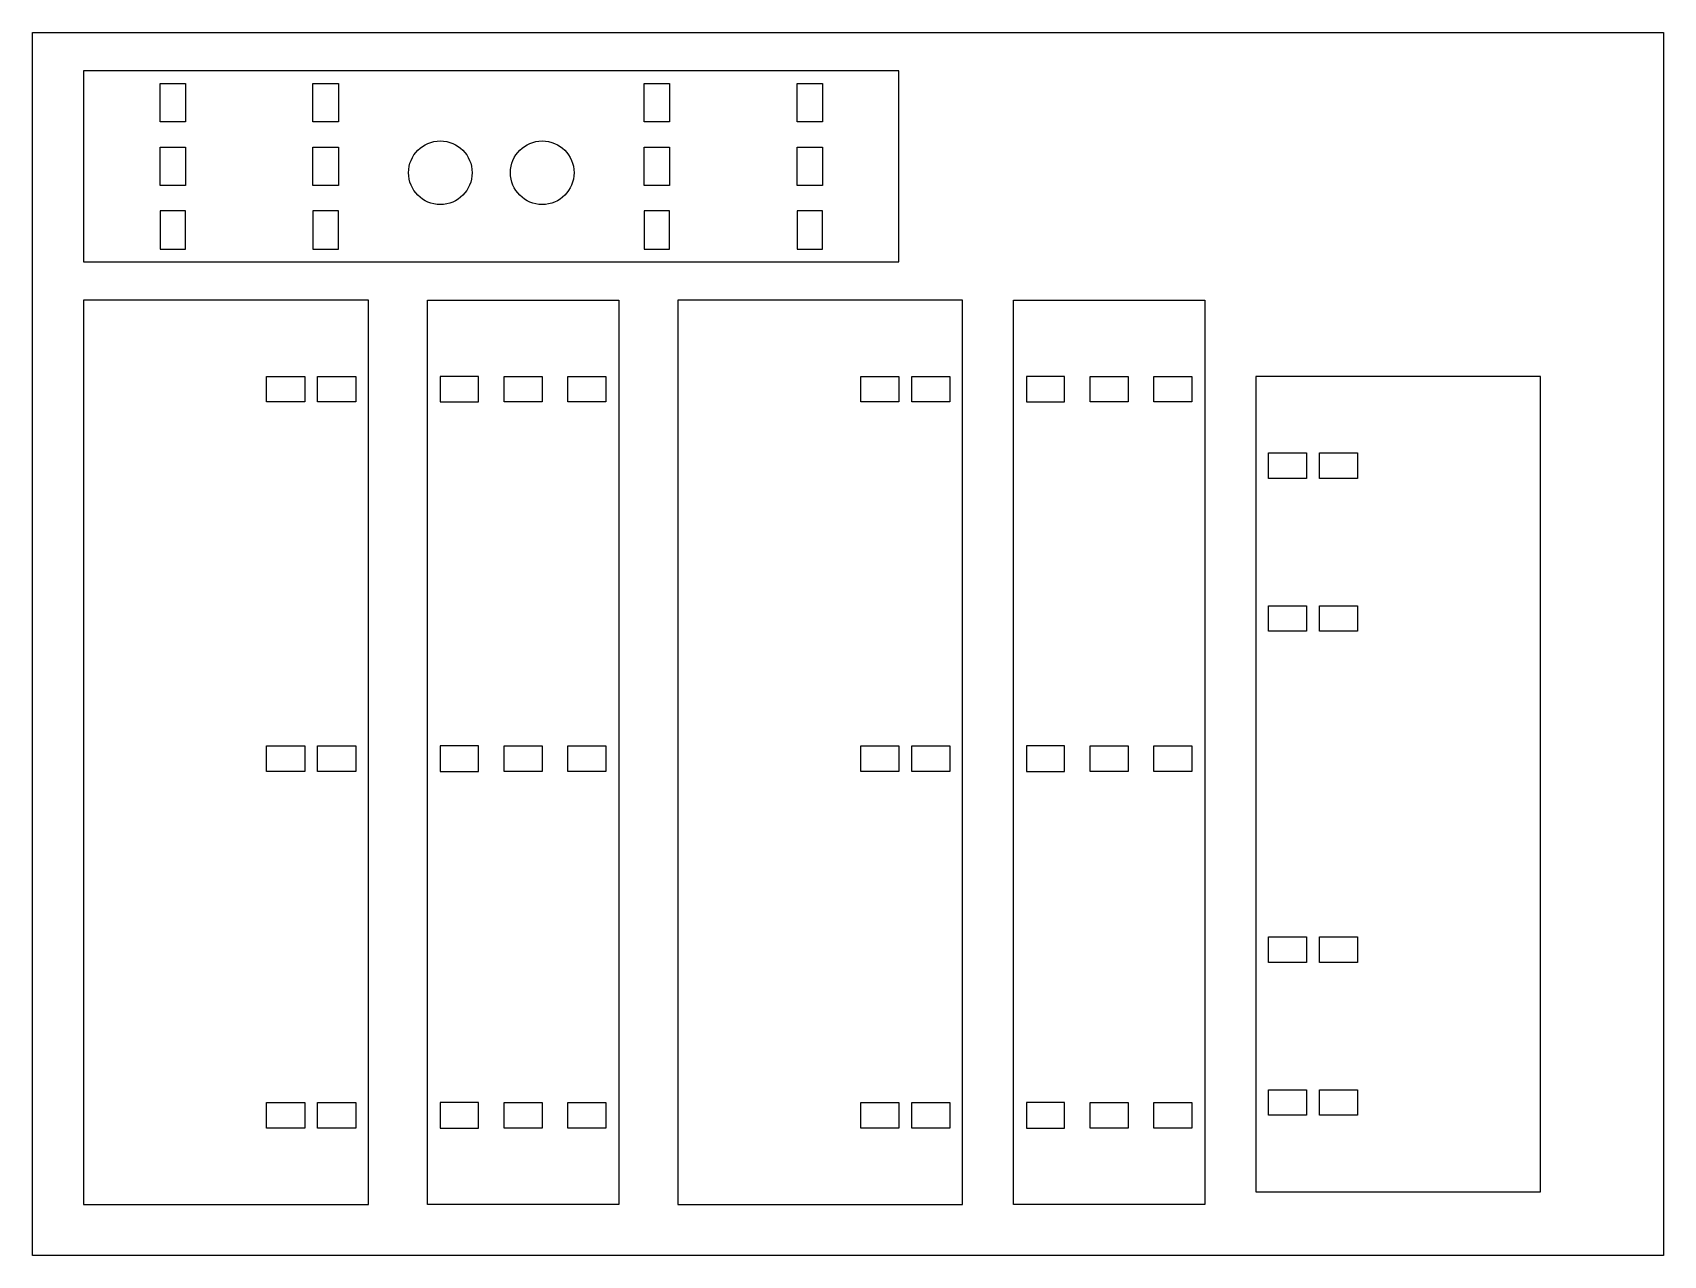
# Model space of a CAD drawing. Header units: inches. Extents: x 0 to 16, y 0 to 12.
import ezdxf

# ---------------------------------------------------------------- set-up
doc = ezdxf.new("R2010")
doc.units = ezdxf.units.IN
doc.header["$MEASUREMENT"] = 0
doc.layers.add('Construction line', color=3, linetype='Continuous')
doc.layers.add('Cut', color=1, linetype='Continuous')

msp = doc.modelspace()

# ---------------------------------------------------------------- linework, layer by layer
at = {"layer": 'Construction line'}
for p, q in [((0, 0), (0, 12)), ((0, 12), (16, 12)), ((16, 12), (16, 0)), ((16, 0), (0, 0)), ((0, 0), (0, 0))]:
    msp.add_line(p, q, dxfattribs=at)
at = {"layer": 'Cut'}
for p, q in [((0.5, 11.625), (0.5, 9.75)), ((8.5, 11.625), (0.5, 11.625)), ((8.5, 9.75), (8.5, 11.625)), ((1.25, 11.5), (1.5, 11.5)), ((1.25, 11.125), (1.25, 11.5)), ((1.5, 11.5), (1.5, 11.125)), ((2.75, 11.5), (3, 11.5)), ((2.75, 11.125), (2.75, 11.5)), ((3, 11.5), (3, 11.125)), ((6, 11.5), (6.25, 11.5)), ((6, 11.125), (6, 11.5)), ((6.25, 11.5), (6.25, 11.125)), ((7.5, 11.5), (7.75, 11.5)), ((7.5, 11.125), (7.5, 11.5)), ((7.75, 11.5), (7.75, 11.125)), ((1.5, 11.125), (1.25, 11.125)), ((3, 11.125), (2.75, 11.125)), ((6.25, 11.125), (6, 11.125)), ((7.75, 11.125), (7.5, 11.125)), ((1.25, 10.875), (1.5, 10.875)), ((1.25, 10.5), (1.25, 10.875)), ((1.5, 10.875), (1.5, 10.5)), ((2.75, 10.875), (3, 10.875)), ((2.75, 10.5), (2.75, 10.875)), ((3, 10.875), (3, 10.5)), ((6, 10.875), (6.25, 10.875)), ((6, 10.5), (6, 10.875)), ((6.25, 10.875), (6.25, 10.5)), ((7.5, 10.875), (7.75, 10.875)), ((7.5, 10.5), (7.5, 10.875)), ((7.75, 10.875), (7.75, 10.5)), ((1.5, 10.5), (1.25, 10.5)), ((3, 10.5), (2.75, 10.5)), ((6.25, 10.5), (6, 10.5)), ((7.75, 10.5), (7.5, 10.5)), ((1.25, 10.25), (1.25, 9.875)), ((1.5, 10.25), (1.25, 10.25)), ((1.5, 9.875), (1.5, 10.25)), ((2.75, 10.25), (2.75, 9.875)), ((3, 10.25), (2.75, 10.25)), ((3, 9.875), (3, 10.25)), ((6, 10.25), (6, 9.875)), ((6.25, 10.25), (6, 10.25)), ((6.25, 9.875), (6.25, 10.25)), ((7.5, 10.25), (7.5, 9.875)), ((7.75, 10.25), (7.5, 10.25)), ((7.75, 9.875), (7.75, 10.25)), ((1.25, 9.875), (1.5, 9.875)), ((2.75, 9.875), (3, 9.875)), ((6, 9.875), (6.25, 9.875)), ((7.5, 9.875), (7.75, 9.875)), ((0.5, 9.75), (8.5, 9.75)), ((0.5, 9.375), (0.5, 0.5)), ((3.295, 9.375), (0.5, 9.375)), ((3.295, 0.5), (3.295, 9.375)), ((3.875, 9.375), (5.75, 9.375)), ((3.875, 0.5), (3.875, 9.375)), ((5.75, 9.375), (5.75, 0.5)), ((6.33, 9.375), (6.33, 0.5)), ((9.125, 9.375), (6.33, 9.375)), ((9.125, 0.5), (9.125, 9.375)), ((9.625, 9.375), (11.5, 9.375)), ((9.625, 0.5), (9.625, 9.375)), ((11.5, 9.375), (11.5, 0.5)), ((2.295, 8.375), (2.295, 8.625)), ((2.295, 8.625), (2.67, 8.625)), ((2.67, 8.625), (2.67, 8.375)), ((2.795, 8.375), (2.795, 8.625)), ((2.795, 8.625), (3.17, 8.625)), ((3.17, 8.625), (3.17, 8.375)), ((4, 8.625), (4, 8.375)), ((4.375, 8.625), (4, 8.625)), ((4.375, 8.375), (4.375, 8.625)), ((4.625, 8.625), (5, 8.625)), ((4.625, 8.375), (4.625, 8.625)), ((5, 8.625), (5, 8.375)), ((5.25, 8.625), (5.625, 8.625)), ((5.25, 8.375), (5.25, 8.625)), ((5.625, 8.625), (5.625, 8.375)), ((8.125, 8.375), (8.125, 8.625)), ((8.125, 8.625), (8.5, 8.625)), ((8.5, 8.625), (8.5, 8.375)), ((8.625, 8.375), (8.625, 8.625)), ((8.625, 8.625), (9, 8.625)), ((9, 8.625), (9, 8.375)), ((9.75, 8.625), (9.75, 8.375)), ((10.125, 8.625), (9.75, 8.625)), ((10.125, 8.375), (10.125, 8.625)), ((10.375, 8.625), (10.75, 8.625)), ((10.375, 8.375), (10.375, 8.625)), ((10.75, 8.625), (10.75, 8.375)), ((11, 8.625), (11.375, 8.625)), ((11, 8.375), (11, 8.625)), ((11.375, 8.625), (11.375, 8.375)), ((12, 8.625), (12, 0.625)), ((14.795, 8.625), (12, 8.625)), ((14.795, 0.625), (14.795, 8.625)), ((2.67, 8.375), (2.295, 8.375)), ((3.17, 8.375), (2.795, 8.375)), ((4, 8.375), (4.375, 8.375)), ((5, 8.375), (4.625, 8.375)), ((5.625, 8.375), (5.25, 8.375)), ((8.5, 8.375), (8.125, 8.375)), ((9, 8.375), (8.625, 8.375)), ((9.75, 8.375), (10.125, 8.375)), ((10.75, 8.375), (10.375, 8.375)), ((11.375, 8.375), (11, 8.375)), ((12.125, 7.625), (12.125, 7.875)), ((12.125, 7.875), (12.5, 7.875)), ((12.5, 7.875), (12.5, 7.625)), ((12.625, 7.625), (12.625, 7.875)), ((12.625, 7.875), (13, 7.875)), ((13, 7.875), (13, 7.625)), ((12.5, 7.625), (12.125, 7.625)), ((13, 7.625), (12.625, 7.625)), ((12.125, 6.125), (12.125, 6.375)), ((12.125, 6.375), (12.5, 6.375)), ((12.5, 6.375), (12.5, 6.125)), ((12.625, 6.125), (12.625, 6.375)), ((12.625, 6.375), (13, 6.375)), ((13, 6.375), (13, 6.125)), ((12.5, 6.125), (12.125, 6.125)), ((13, 6.125), (12.625, 6.125)), ((2.295, 4.75), (2.295, 5)), ((2.295, 5), (2.67, 5)), ((2.67, 5), (2.67, 4.75)), ((2.795, 4.75), (2.795, 5)), ((2.795, 5), (3.17, 5)), ((3.17, 5), (3.17, 4.75)), ((4, 5), (4, 4.75)), ((4.375, 5), (4, 5)), ((4.375, 4.75), (4.375, 5)), ((4.625, 5), (5, 5)), ((4.625, 4.75), (4.625, 5)), ((5, 5), (5, 4.75)), ((5.25, 5), (5.625, 5)), ((5.25, 4.75), (5.25, 5)), ((5.625, 5), (5.625, 4.75)), ((8.125, 4.75), (8.125, 5)), ((8.125, 5), (8.5, 5)), ((8.5, 5), (8.5, 4.75)), ((8.625, 4.75), (8.625, 5)), ((8.625, 5), (9, 5)), ((9, 5), (9, 4.75)), ((9.75, 5), (9.75, 4.75)), ((10.125, 5), (9.75, 5)), ((10.125, 4.75), (10.125, 5)), ((10.375, 5), (10.75, 5)), ((10.375, 4.75), (10.375, 5)), ((10.75, 5), (10.75, 4.75)), ((11, 5), (11.375, 5)), ((11, 4.75), (11, 5)), ((11.375, 5), (11.375, 4.75)), ((2.67, 4.75), (2.295, 4.75)), ((3.17, 4.75), (2.795, 4.75)), ((4, 4.75), (4.375, 4.75)), ((5, 4.75), (4.625, 4.75)), ((5.625, 4.75), (5.25, 4.75)), ((8.5, 4.75), (8.125, 4.75)), ((9, 4.75), (8.625, 4.75)), ((9.75, 4.75), (10.125, 4.75)), ((10.75, 4.75), (10.375, 4.75)), ((11.375, 4.75), (11, 4.75)), ((12.125, 2.875), (12.125, 3.125)), ((12.125, 3.125), (12.5, 3.125)), ((12.5, 3.125), (12.5, 2.875)), ((12.625, 2.875), (12.625, 3.125)), ((12.625, 3.125), (13, 3.125)), ((13, 3.125), (13, 2.875)), ((12.5, 2.875), (12.125, 2.875)), ((13, 2.875), (12.625, 2.875)), ((12.125, 1.375), (12.125, 1.625)), ((12.125, 1.625), (12.5, 1.625)), ((12.5, 1.625), (12.5, 1.375)), ((12.625, 1.375), (12.625, 1.625)), ((12.625, 1.625), (13, 1.625)), ((13, 1.625), (13, 1.375)), ((2.295, 1.25), (2.295, 1.5)), ((2.295, 1.5), (2.67, 1.5)), ((2.67, 1.5), (2.67, 1.25)), ((2.795, 1.25), (2.795, 1.5)), ((2.795, 1.5), (3.17, 1.5)), ((3.17, 1.5), (3.17, 1.25)), ((4, 1.5), (4, 1.25)), ((4.375, 1.5), (4, 1.5)), ((4.375, 1.25), (4.375, 1.5)), ((4.625, 1.5), (5, 1.5)), ((4.625, 1.25), (4.625, 1.5)), ((5, 1.5), (5, 1.25)), ((5.25, 1.5), (5.625, 1.5)), ((5.25, 1.25), (5.25, 1.5)), ((5.625, 1.5), (5.625, 1.25)), ((8.125, 1.25), (8.125, 1.5)), ((8.125, 1.5), (8.5, 1.5)), ((8.5, 1.5), (8.5, 1.25)), ((8.625, 1.25), (8.625, 1.5)), ((8.625, 1.5), (9, 1.5)), ((9, 1.5), (9, 1.25)), ((9.75, 1.5), (9.75, 1.25)), ((10.125, 1.5), (9.75, 1.5)), ((10.125, 1.25), (10.125, 1.5)), ((10.375, 1.5), (10.75, 1.5)), ((10.375, 1.25), (10.375, 1.5)), ((10.75, 1.5), (10.75, 1.25)), ((11, 1.5), (11.375, 1.5)), ((11, 1.25), (11, 1.5)), ((11.375, 1.5), (11.375, 1.25)), ((12.5, 1.375), (12.125, 1.375)), ((13, 1.375), (12.625, 1.375)), ((2.67, 1.25), (2.295, 1.25)), ((3.17, 1.25), (2.795, 1.25)), ((4, 1.25), (4.375, 1.25)), ((5, 1.25), (4.625, 1.25)), ((5.625, 1.25), (5.25, 1.25)), ((8.5, 1.25), (8.125, 1.25)), ((9, 1.25), (8.625, 1.25)), ((9.75, 1.25), (10.125, 1.25)), ((10.75, 1.25), (10.375, 1.25)), ((11.375, 1.25), (11, 1.25)), ((0.5, 0.5), (3.295, 0.5)), ((5.75, 0.5), (3.875, 0.5)), ((6.33, 0.5), (9.125, 0.5)), ((11.5, 0.5), (9.625, 0.5)), ((12, 0.625), (14.795, 0.625))]:
    msp.add_line(p, q, dxfattribs=at)
for centre in [(4, 10.625), (5, 10.625)]:
    msp.add_circle(centre, 0.312, dxfattribs=at)

doc.saveas('drawing.dxf')
